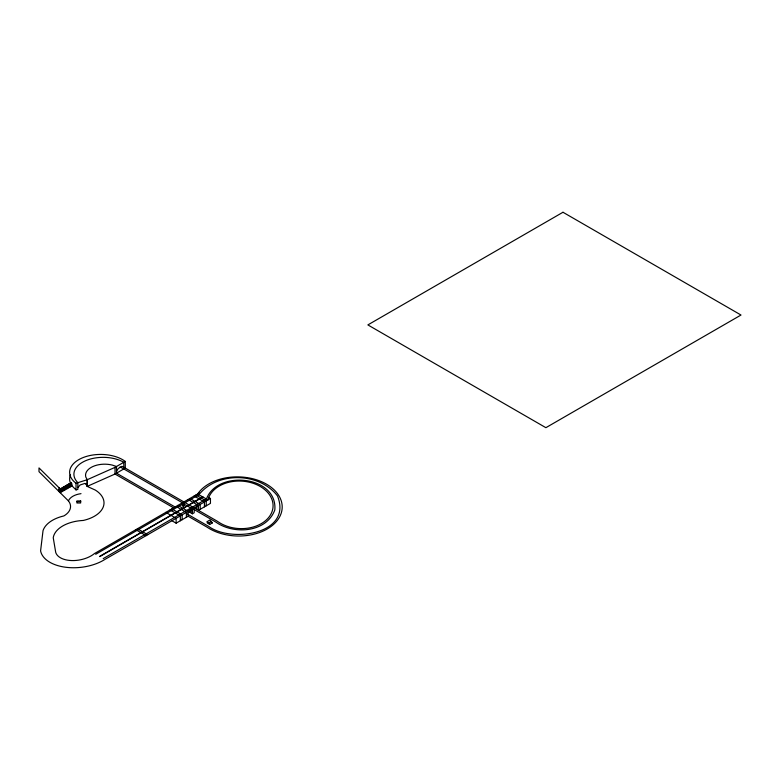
<?xml version="1.0" encoding="UTF-8"?>
<svg xmlns="http://www.w3.org/2000/svg" width="780" height="780" viewBox="0 0 780 780"><rect width="100%" height="100%" fill="white"/><g stroke="black" fill="none" stroke-linecap="round" stroke-linejoin="round"><path stroke-width="1.17" d="M116.493 471.334L118.316 468.448L121.982 466.333L123.805 467.113M77.854 487.51L80.204 484.926L84.913 483.434L87.194 484.555M62.254 491.488L62.254 489.625L60.625 488.69L71.302 482.527L71.984 485.862L60.206 492.668L60.206 488.904L39 467.902L39 471.666L68.435 500.916A23.244 13.426 0 0 1 63.872 515.931A34.164 19.744 0 0 0 43.027 530.673L40.589 550.856A38.2 21.772 -6.3 0 0 65.383 567.216A38.2 21.772 -6.3 0 0 104.764 559.514L210.454 498.498L210.454 503.373L198.412 510.325L198.412 505.45L188.107 499.502M199.319 493.028L94.468 553.566A22.308 12.538 -10.4 0 1 71.76 560.567A22.308 12.538 -10.4 0 1 55.721 552.435L53.245 537.781A32.848 18.964 0 0 1 83.255 520.455A32.643 18.857 0 0 0 95.326 490.084L87.194 486.389L87.194 479.729L115.021 467.356L125.278 461.438L125.278 468.098L217.367 521.264A32.828 23.761 3.1 0 0 267.842 518.437A32.828 23.761 3.1 0 0 252.232 483.005A32.828 23.761 3.1 0 0 207.968 499.931L197.662 493.984A44.167 29.572 1.2 0 1 260.627 481.299A44.167 29.572 1.2 0 1 273.029 524.901A44.167 29.572 1.2 0 1 207.109 527.192L188.155 516.243L176.124 523.185L172.009 520.806M125.278 468.098L115.021 474.026L87.194 486.389L87.272 479.71L85.829 477.106A19.13 11.037 0 0 1 92.859 466.537A19.13 11.037 0 0 1 112.31 465.094L116.493 466.508L116.493 473.177L175.5 507.244M95.696 554.278L198.9 494.695C217.62 471.276 259.282 472.261 277.475 495.904C292.919 534.251 231.124 543.094 208.572 526.344L187.083 513.932M182.393 505.382L183.3 504.865L184.158 505.352L183.251 506.2L182.393 505.382L183.251 505.879L184.158 505.352M182.393 505.713L183.3 505.186L184.158 505.684M99.508 556.481L202.712 496.899M99.723 556.608L202.927 497.016M103.213 558.617L206.417 499.034C217.288 469.462 277.885 475.673 274.814 509.993C266.311 532.721 233.678 534.817 215.894 522.112L193.352 509.096M177.85 505.421L192.397 513.796L194.181 512.762L194.181 507.897M207.236 521.576L209.888 520.045L212.404 522.853L209.752 524.384L207.236 522.932L207.236 521.576L209.752 524.384M208.494 522.98L211.146 521.45M182.822 503.012L123.805 468.946L123.805 462.286A29.24 16.877 0 0 0 85.332 460.834A29.24 16.877 0 0 0 77.854 482.683L77.854 489.343L76.031 489.918L76.031 483.259L87.272 479.71M76.918 501.618L80.662 501.618M208.387 497.308L210.454 498.498M195.916 494.998L206.222 500.945L206.222 505.81M194.132 496.022L204.438 501.969L204.438 506.844M189.891 498.469L200.197 504.416L200.197 509.291M194.035 507.253L196.862 508.882L196.862 505.635M182.091 502.973L192.397 508.921L192.397 513.796M189.803 509.691L191.685 510.783M210.727 521.888L212.404 522.853M188.029 510.725L190.846 512.353L190.846 509.106M176.066 506.454L186.371 512.401L186.371 517.276M173.667 507.877L115.021 474.026L115.021 467.356M171.834 508.892L182.14 514.839L182.14 519.714M170.059 509.925L180.355 515.873L180.355 520.748M165.828 512.372L176.124 518.32L176.124 523.185M70.356 483.064L71.984 484L60.206 490.805L59.017 489.616L60.635 490.552L60.635 492.414L59.017 491.478L59.017 487.715M68.718 484.019L70.337 484.955L70.337 486.817M67.07 484.965L68.689 485.901L68.689 487.763M65.462 485.901L67.08 486.837L67.08 488.69M137.436 528.762L147.742 534.709M63.853 486.827L65.471 487.763L65.471 489.625M135.798 529.698L146.104 535.645M62.234 487.753L63.862 488.69L63.862 490.552M71.984 485.862L76.031 489.918M87.263 486.359L85.829 483.766M70.824 483.376L69.888 481.348A31.034 17.92 0 0 1 70.473 474.825M188.155 511.368L188.155 516.243M119.915 467.044A29.24 16.877 0 0 1 123.825 468.936M68.435 500.916A16.663 9.623 0 0 1 81.013 493.662M76.031 483.259A31.034 17.92 0 0 1 81.763 458.133A31.034 17.92 0 0 1 125.278 461.438M562.984 212.257L367.868 324.909L545.883 427.684L741 315.032L562.984 212.257M80.662 500.926L76.918 500.926L76.918 502.983L80.662 502.983L80.662 500.926"/></g></svg>
